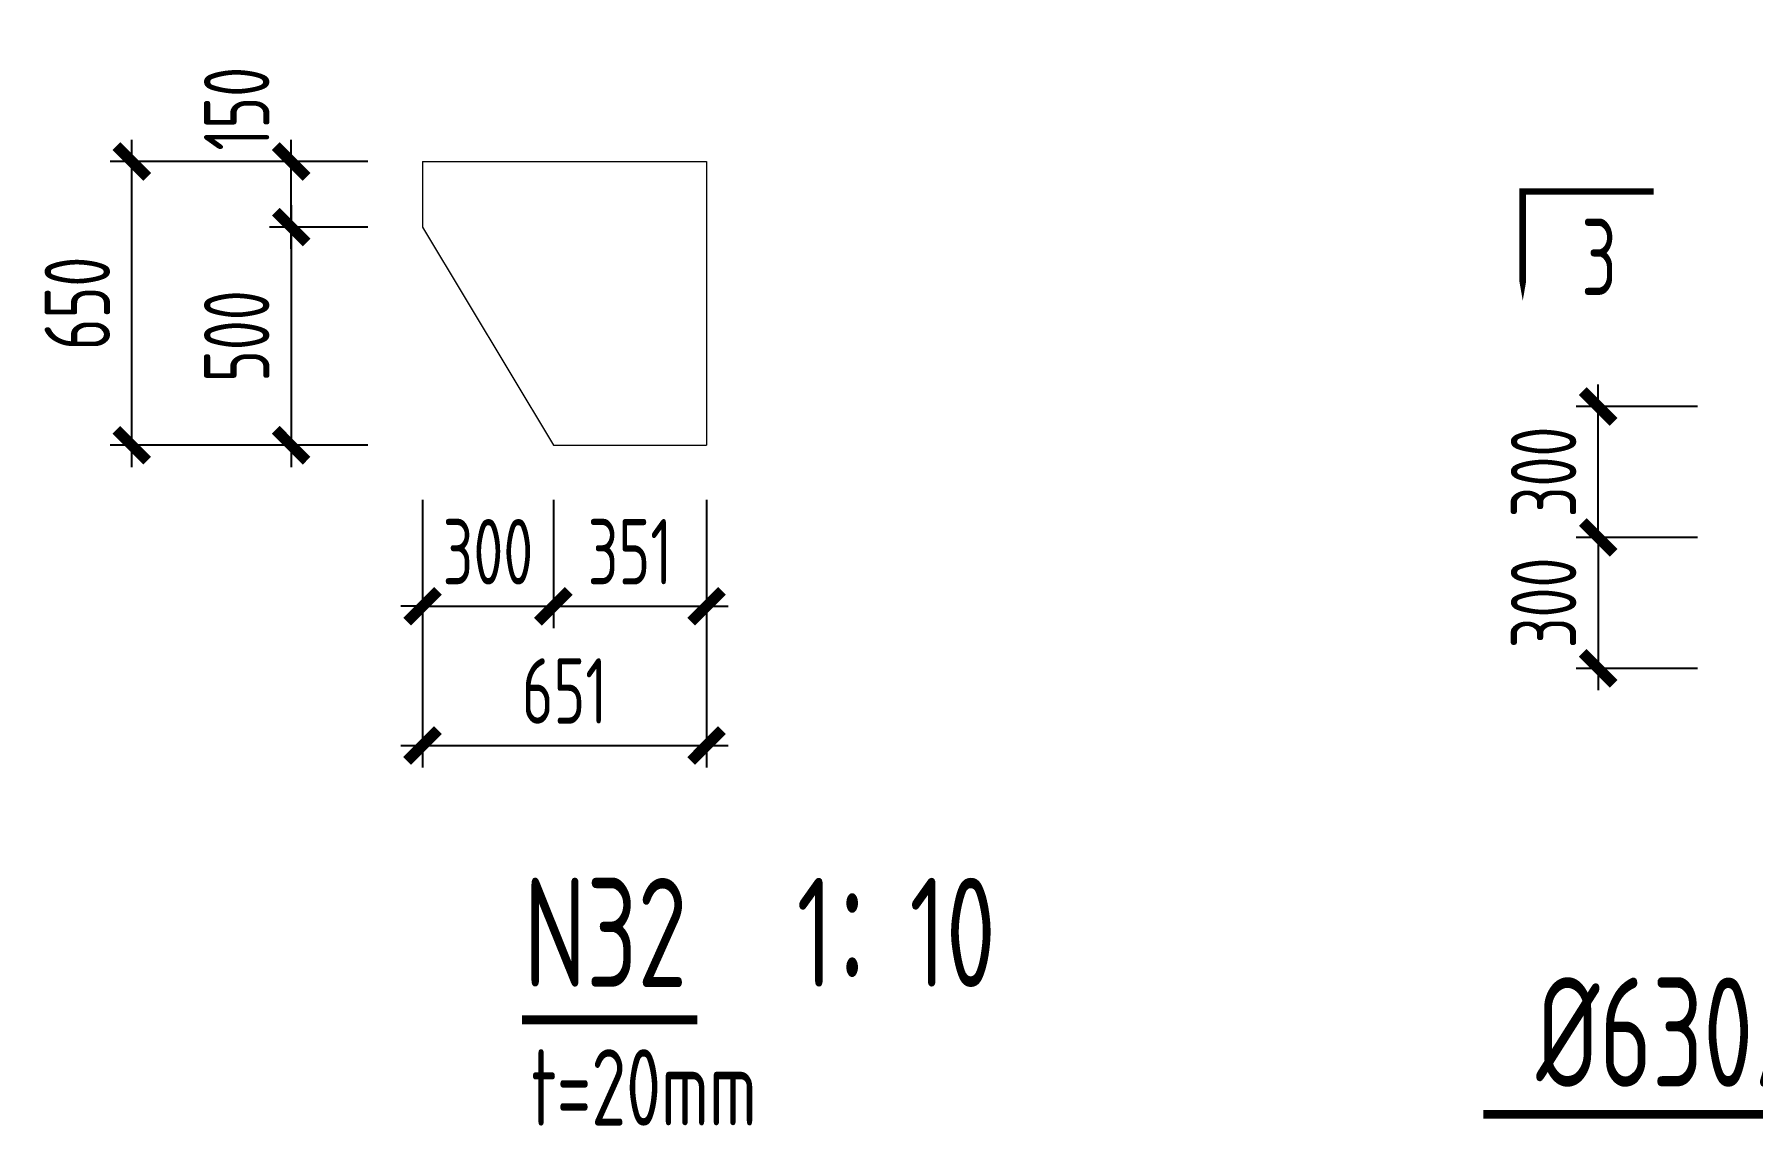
# Model space of a CAD drawing. Extents: x -2876908 to 633791, y -1383861 to 872234.
# Drawn here: x 534416 to 573800, y -1035831 to -1010831 of the extents above; entities that cross this region are included whole.
import ezdxf
from ezdxf.enums import TextEntityAlignment as Align

# ---------------------------------------------------------------- set-up
doc = ezdxf.new("R2010")
doc.units = 0
doc.header["$LTSCALE"] = 5
doc.header["$MEASUREMENT"] = 0
doc.layers.get('0').update_dxf_attribs({"linetype": 'CONTINUOUS', "lineweight": 25})
doc.layers.get('DEFPOINTS').update_dxf_attribs({"color": 35, "linetype": 'CONTINUOUS', "lineweight": 13})
for name, color, linetype, lineweight in [('5标注', 3, 'CONTINUOUS', 15), ('6文本', 7, 'CONTINUOUS', 15), ('8轮廓线', 4, 'CONTINUOUS', 15), ('DIM', 3, 'CONTINUOUS', 0)]:
    doc.layers.add(name, color=color, linetype=linetype, lineweight=lineweight)
doc.layers.add('M_Dim', color=3, linetype='CONTINUOUS')
doc.styles.add('TSSD_Dimension', font='tssdeng.shx', dxfattribs={"width": 0.7, "bigfont": 'hztxt.shx'})
doc.styles.add('TSSD_NORM', font='tssdeng.shx', dxfattribs={"width": 0.7, "bigfont": 'hztxt.shx'})
doc.dimstyles.new('TSSD_100_100', dxfattribs={"dimtxt": 300, "dimasz": 100, "dimexe": 100, "dimexo": 250, "dimgap": 100, "dimtad": 1, "dimdec": 0, "dimzin": 0, "dimdsep": 46, "dimtxsty": 'TSSD_Dimension', "dimblk": 'ARCHTICK', "dimblk1": 'ARCHTICK', "dimblk2": 'ARCHTICK', "dimcen": 0, "dimdle": 100, "dimclrt": 7, "dimadec": 0, "dimazin": 0, "dimtfac": 1, "dimtdec": 0, "dimtix": 1, "dimtmove": 2, "dimatfit": 3, "dimfxl": 1, "dimtolj": 1, "dimtzin": 0, "dimarcsym": 0})

# ---------------------------------------------------------------- blocks, each defined once
blk = doc.blocks.new('_ArchTick')
at = {"color": 0, "linetype": 'ByBlock', "const_width": 0.5}
blk.add_lwpolyline([(-0.707, -0.707), (0.707, 0.707)], dxfattribs=at)
blk = doc.blocks.new('*D1451')
at = {"layer": 'DEFPOINTS', "color": 0, "transparency": 16777216}
for p in [(573785, -1022355), (570259, -1025355), (573785, -1025355)]:
    blk.add_point(p, dxfattribs=at)
at = {"layer": 'DIM', "color": 0, "lineweight": -2, "transparency": 16777216}
for p, q in [((570259, -1022355), (570259, -1021855)), ((572535, -1022355), (569759, -1022355)), ((570259, -1022355), (570259, -1025355)), ((572535, -1025355), (569759, -1025355)), ((570259, -1025355), (570259, -1025855))]:
    blk.add_line(p, q, dxfattribs=at)
at = {"layer": 'DIM', "color": 0, "lineweight": -2, "transparency": 16777216, "xscale": 500, "yscale": 500, "zscale": 500}
for p, rotation in [((570259, -1022355), 270), ((570259, -1025355), 90)]:
    blk.add_blockref('_ArchTick', p, dxfattribs=dict(at, rotation=rotation))
at = {"layer": 'DIM', "color": 7, "transparency": 16777216, "insert": (569009, -1023855), "char_height": 1500, "attachment_point": 5, "rotation": 90, "style": 'TSSD_Dimension'}
blk.add_mtext('\\A1;300', dxfattribs=at)
blk = doc.blocks.new('*D1452')
at = {"layer": 'DEFPOINTS', "color": 0, "transparency": 16777216}
for p in [(570259, -1019355), (573785, -1019355), (573785, -1022355)]:
    blk.add_point(p, dxfattribs=at)
at = {"layer": 'DIM', "color": 0, "lineweight": -2, "transparency": 16777216}
for p, q in [((570259, -1019355), (570259, -1018855)), ((572535, -1019355), (569759, -1019355)), ((570259, -1022355), (570259, -1019355)), ((572535, -1022355), (569759, -1022355)), ((570259, -1022355), (570259, -1022855))]:
    blk.add_line(p, q, dxfattribs=at)
at = {"layer": 'DIM', "color": 0, "lineweight": -2, "transparency": 16777216, "xscale": 500, "yscale": 500, "zscale": 500}
for p, rotation in [((570259, -1019355), 270), ((570259, -1022355), 90)]:
    blk.add_blockref('_ArchTick', p, dxfattribs=dict(at, rotation=rotation))
at = {"layer": 'DIM', "color": 7, "transparency": 16777216, "insert": (569009, -1020855), "char_height": 1500, "attachment_point": 5, "rotation": 90, "style": 'TSSD_Dimension'}
blk.add_mtext('\\A1;300', dxfattribs=at)
blk = doc.blocks.new('*D1474')
at = {"layer": 'DEFPOINTS', "color": 0, "transparency": 16777216}
for p in [(540303, -1013744), (543312, -1013744), (543312, -1015244)]:
    blk.add_point(p, dxfattribs=at)
at = {"layer": 'DIM', "color": 0, "lineweight": -2, "transparency": 16777216}
for p, q in [((540303, -1015744), (540303, -1013244)), ((542062, -1013744), (539803, -1013744)), ((542062, -1015244), (539803, -1015244))]:
    blk.add_line(p, q, dxfattribs=at)
at = {"layer": 'DIM', "color": 0, "lineweight": -2, "transparency": 16777216, "xscale": 500, "yscale": 500, "zscale": 500}
for p, rotation in [((540303, -1013744), 90), ((540303, -1015244), 270)]:
    blk.add_blockref('_ArchTick', p, dxfattribs=dict(at, rotation=rotation))
at = {"layer": 'DIM', "color": 7, "transparency": 16777216, "insert": (539053, -1012534), "char_height": 1500, "attachment_point": 5, "rotation": 90, "style": 'TSSD_Dimension'}
blk.add_mtext('\\A1;150', dxfattribs=at)
blk = doc.blocks.new('*D1475')
at = {"layer": 'DEFPOINTS', "color": 0, "transparency": 16777216}
for p in [(543312, -1015244), (540303, -1020244), (543312, -1020244)]:
    blk.add_point(p, dxfattribs=at)
at = {"layer": 'DIM', "color": 0, "lineweight": -2, "transparency": 16777216}
for p, q in [((540303, -1014744), (540303, -1020744)), ((542062, -1015244), (539803, -1015244)), ((542062, -1020244), (539803, -1020244))]:
    blk.add_line(p, q, dxfattribs=at)
at = {"layer": 'DIM', "color": 0, "lineweight": -2, "transparency": 16777216, "xscale": 500, "yscale": 500, "zscale": 500}
for p, rotation in [((540303, -1015244), 90), ((540303, -1020244), 270)]:
    blk.add_blockref('_ArchTick', p, dxfattribs=dict(at, rotation=rotation))
at = {"layer": 'DIM', "color": 7, "transparency": 16777216, "insert": (539053, -1017744), "char_height": 1500, "attachment_point": 5, "rotation": 90, "style": 'TSSD_Dimension'}
blk.add_mtext('\\A1;500', dxfattribs=at)
blk = doc.blocks.new('*D1476')
at = {"layer": 'DEFPOINTS', "color": 0, "transparency": 16777216}
for p in [(543312, -1020244), (546312, -1020244), (546312, -1023933)]:
    blk.add_point(p, dxfattribs=at)
at = {"layer": 'DIM', "color": 0, "lineweight": -2, "transparency": 16777216}
for p, q in [((543312, -1021494), (543312, -1024433)), ((546312, -1021494), (546312, -1024433)), ((543312, -1023933), (542812, -1023933)), ((543312, -1023933), (546312, -1023933)), ((546312, -1023933), (546812, -1023933))]:
    blk.add_line(p, q, dxfattribs=at)
at = {"layer": 'DIM', "color": 0, "lineweight": -2, "transparency": 16777216, "xscale": 500, "yscale": 500, "zscale": 500}
blk.add_blockref('_ArchTick', (543312, -1023933), dxfattribs=at)
at = {"layer": 'DIM', "color": 0, "lineweight": -2, "transparency": 16777216, "xscale": 500, "yscale": 500, "zscale": 500, "rotation": 180}
blk.add_blockref('_ArchTick', (546312, -1023933), dxfattribs=at)
at = {"layer": 'DIM', "color": 7, "transparency": 16777216, "insert": (544812, -1022683), "char_height": 1500, "attachment_point": 5, "style": 'TSSD_Dimension'}
blk.add_mtext('\\A1;300', dxfattribs=at)
blk = doc.blocks.new('*D1477')
at = {"layer": 'DEFPOINTS', "color": 0, "transparency": 16777216}
for p in [(546312, -1020244), (549822, -1020244), (549822, -1023933)]:
    blk.add_point(p, dxfattribs=at)
at = {"layer": 'DIM', "color": 0, "lineweight": -2, "transparency": 16777216}
for p, q in [((546312, -1021494), (546312, -1024433)), ((549822, -1021494), (549822, -1024433)), ((545812, -1023933), (550322, -1023933))]:
    blk.add_line(p, q, dxfattribs=at)
at = {"layer": 'DIM', "color": 0, "lineweight": -2, "transparency": 16777216, "xscale": 500, "yscale": 500, "zscale": 500, "rotation": 180}
blk.add_blockref('_ArchTick', (546312, -1023933), dxfattribs=at)
at = {"layer": 'DIM', "color": 0, "lineweight": -2, "transparency": 16777216, "xscale": 500, "yscale": 500, "zscale": 500}
blk.add_blockref('_ArchTick', (549822, -1023933), dxfattribs=at)
at = {"layer": 'DIM', "color": 7, "transparency": 16777216, "insert": (548067, -1022683), "char_height": 1500, "attachment_point": 5, "style": 'TSSD_Dimension'}
blk.add_mtext('\\A1;351', dxfattribs=at)
blk = doc.blocks.new('*D1478')
at = {"layer": 'DEFPOINTS', "color": 0, "transparency": 16777216}
for p in [(543312, -1020244), (549822, -1020244), (549822, -1027123)]:
    blk.add_point(p, dxfattribs=at)
at = {"layer": 'DIM', "color": 0, "lineweight": -2, "transparency": 16777216}
for p, q in [((543312, -1021494), (543312, -1027623)), ((549822, -1021494), (549822, -1027623)), ((542812, -1027123), (550322, -1027123))]:
    blk.add_line(p, q, dxfattribs=at)
at = {"layer": 'DIM', "color": 0, "lineweight": -2, "transparency": 16777216, "xscale": 500, "yscale": 500, "zscale": 500, "rotation": 180}
blk.add_blockref('_ArchTick', (543312, -1027123), dxfattribs=at)
at = {"layer": 'DIM', "color": 0, "lineweight": -2, "transparency": 16777216, "xscale": 500, "yscale": 500, "zscale": 500}
blk.add_blockref('_ArchTick', (549822, -1027123), dxfattribs=at)
at = {"layer": 'DIM', "color": 7, "transparency": 16777216, "insert": (546567, -1025873), "char_height": 1500, "attachment_point": 5, "style": 'TSSD_Dimension'}
blk.add_mtext('\\A1;651', dxfattribs=at)
blk = doc.blocks.new('*D1481')
at = {"layer": 'DEFPOINTS', "color": 0, "transparency": 16777216}
for p in [(536650, -1013744), (542062, -1013744), (542062, -1020244)]:
    blk.add_point(p, dxfattribs=at)
at = {"layer": 'DIM', "color": 0, "lineweight": -2, "transparency": 16777216}
for p, q in [((536650, -1020744), (536650, -1013244)), ((540812, -1013744), (536150, -1013744)), ((540812, -1020244), (536150, -1020244))]:
    blk.add_line(p, q, dxfattribs=at)
at = {"layer": 'DIM', "color": 0, "lineweight": -2, "transparency": 16777216, "xscale": 500, "yscale": 500, "zscale": 500}
for p, rotation in [((536650, -1013744), 90), ((536650, -1020244), 270)]:
    blk.add_blockref('_ArchTick', p, dxfattribs=dict(at, rotation=rotation))
at = {"layer": 'DIM', "color": 7, "transparency": 16777216, "insert": (535400, -1016994), "char_height": 1500, "attachment_point": 5, "rotation": 90, "style": 'TSSD_Dimension'}
blk.add_mtext('\\A1;650', dxfattribs=at)

msp = doc.modelspace()

# ---------------------------------------------------------------- linework, layer by layer
at = {"layer": '5标注', "flags": 128}
msp.add_lwpolyline([(571531.187, -1014431.189, 150, 150, 0), (568531.187, -1014431.189, 150, 150, 0), (568531.187, -1015931.189, 350, 0, 0), (568531.187, -1016931.189, 0, 0, 0)], format="xyseb", dxfattribs=at)
at = {"layer": '8轮廓线'}
for p, q in [((543312.312, -1013744.024), (543312.312, -1015244.024)), ((543312.312, -1013744.024), (549822.312, -1013744.024)), ((549822.312, -1013744.024), (549822.312, -1020244.024)), ((543312.312, -1015244.024), (546312.312, -1020244.024)), ((546312.312, -1020244.024), (549822.312, -1020244.024))]:
    msp.add_line(p, q, dxfattribs=at)
at = {"layer": 'M_Dim'}
for points in [[(545591.941, -1033406.928, 200, 200, 0), (549613.839, -1033406.928, 200, 200, 0)], [(567628.252, -1035574.501, 200, 200, 0), (587550.059, -1035574.501, 200, 200, 0)]]:
    msp.add_lwpolyline(points, format="xyseb", dxfattribs=at)

# ---------------------------------------------------------------- texts
at = {"layer": '5标注', "color": 7, "style": 'TSSD_NORM', "width": 0.7}
msp.add_text('t=20mm', height=1750, dxfattribs=at).set_placement((548385.605, -1034955.045), align=Align.MIDDLE)
at = {"layer": '6文本', "style": 'TSSD_NORM', "width": 0.7}
msp.add_text('3', height=1750, dxfattribs=at).set_placement((570281.187, -1015931.189), align=Align.MIDDLE_CENTER)
for s, p in [('N32', (547506.02, -1031403.723)), ('1：10', (554169.711, -1031403.723)), ('%%C630/δ10侧板加强2', (577595.183, -1033571.296))]:
    msp.add_text(s, height=2500, dxfattribs=at).set_placement(p, align=Align.MIDDLE)

# ---------------------------------------------------------------- dimensions: what is measured, and where the dimension line sits
at = {"layer": 'DIM'}
dim = msp.add_linear_dim(base=(540302.657, -1013744.024), p1=(543312.312, -1015244.024), p2=(543312.312, -1013744.024), angle=90, dimstyle='TSSD_100_100', override={"dimtxt": 1500, "dimasz": 500, "dimexe": 500, "dimexo": 1250, "dimgap": 500, "dimlfac": 0.1, "dimdle": 500}, dxfattribs=at)
dim.commit()
dim.dimension.update_dxf_attribs({"geometry": '*D1474', "text_midpoint": (539052.657, -1012534.409), "dimtype": 160})
for base, p1, p2, angle, picture, middle in [((536650.087, -1013744.024), (542062.312, -1020244.024), (542062.312, -1013744.024), 90, '*D1481', (535400.087, -1016994.024)), ((540302.657, -1020244.024), (543312.312, -1015244.024), (543312.312, -1020244.024), 90, '*D1475', (539052.657, -1017744.024)), ((570259.303, -1019354.773), (573784.976, -1022354.773), (573784.976, -1019354.773), 270, '*D1452', (569009.303, -1020854.773)), ((570259.303, -1025354.773), (573784.976, -1022354.773), (573784.976, -1025354.773), 90, '*D1451', (569009.303, -1023854.773))]:
    dim = msp.add_linear_dim(base=base, p1=p1, p2=p2, angle=angle, dimstyle='TSSD_100_100', override={"dimtxt": 1500, "dimasz": 500, "dimexe": 500, "dimexo": 1250, "dimgap": 500, "dimlfac": 0.1, "dimdle": 500}, dxfattribs=at)
    dim.commit()
    dim.dimension.update_dxf_attribs({"geometry": picture, "text_midpoint": middle})
for base, p1, p2, picture, middle in [((546312.312, -1023932.798), (543312.312, -1020244.024), (546312.312, -1020244.024), '*D1476', (544812.312, -1022682.798)), ((549822.312, -1027123.332), (543312.312, -1020244.024), (549822.312, -1020244.024), '*D1478', (546567.312, -1025873.332)), ((549822.312, -1023932.798), (546312.312, -1020244.024), (549822.312, -1020244.024), '*D1477', (548067.312, -1022682.798))]:
    dim = msp.add_linear_dim(base=base, p1=p1, p2=p2, dimstyle='TSSD_100_100', override={"dimtxt": 1500, "dimasz": 500, "dimexe": 500, "dimexo": 1250, "dimgap": 500, "dimlfac": 0.1, "dimdle": 500}, dxfattribs=at)
    dim.commit()
    dim.dimension.update_dxf_attribs({"geometry": picture, "text_midpoint": middle})

doc.saveas('drawing.dxf')
